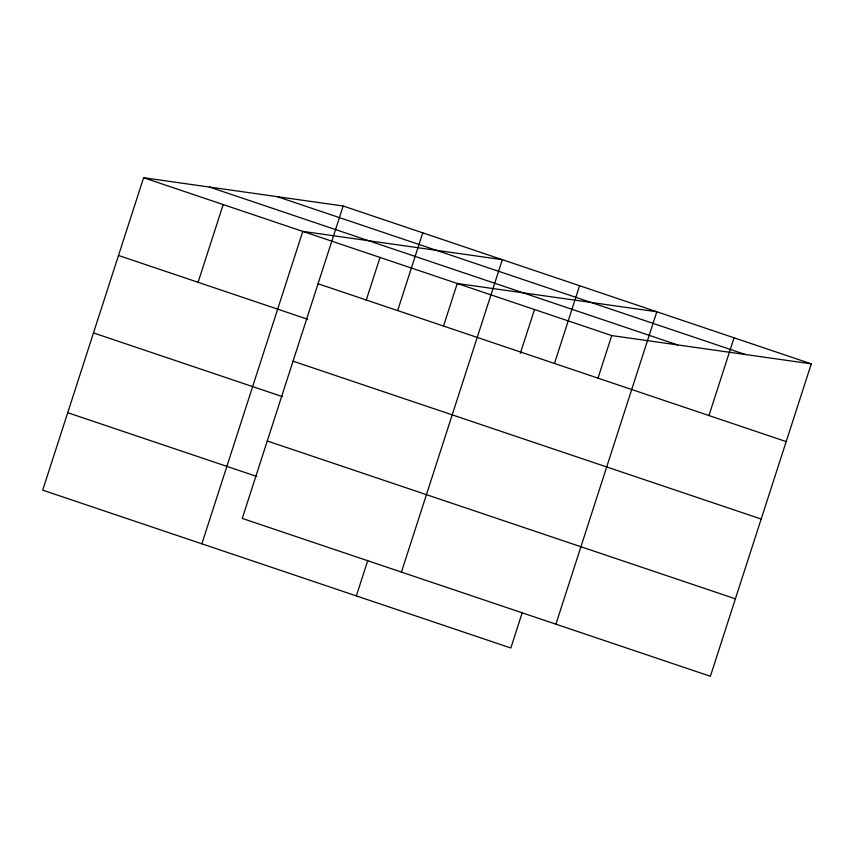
<?xml version="1.0" encoding="UTF-8"?>
<svg xmlns="http://www.w3.org/2000/svg" width="854" height="854" viewBox="0 0 854 854"><rect width="100%" height="100%" fill="white"/><g stroke="black" fill="none" stroke-linecap="round" stroke-linejoin="round"><path stroke-width="1.28" d="M343.169 206.006L242.258 518.421L710.389 676.272L811.3 363.847L343.169 206.006L143.611 177.728L42.7 490.153L510.831 647.994L522.306 612.446M198.085 282.311L223.193 204.565M201.864 543.817L302.775 231.391L502.333 259.669L401.423 572.095M366.249 300.074L380.019 257.438M397.644 310.578L422.751 232.832M356.342 595.911L367.828 560.363M443.482 326.121L457.253 283.485L656.822 311.763L555.911 624.178M520.321 353.417L534.497 309.532M554.47 363.462L579.578 285.716M597.971 378.205L611.742 335.579L811.3 363.847M708.948 415.546L734.056 337.8M277.315 196.676L745.446 354.517M209.465 187.058L677.596 344.909M143.611 177.728L611.742 335.579M318.062 283.752L786.192 441.593M118.503 255.474L307.557 319.225M293.05 361.189L761.17 519.04M93.481 332.921L282.546 396.672M267.27 440.984L735.401 598.825M67.712 412.706L256.776 476.457"/></g></svg>
